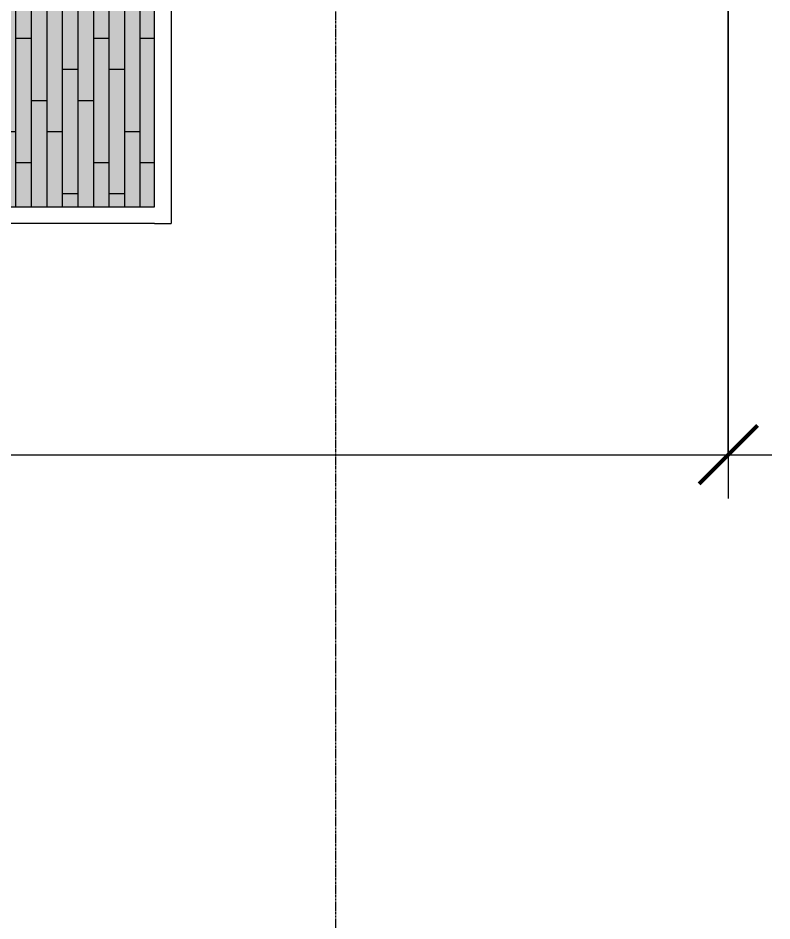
# Model space of a CAD drawing. Header units: inches. Extents: x -4292 to -464, y 9706 to 12474.
# Drawn here: x -2255.1 to -2061.1, y 11002.6 to 11235 of the extents above; entities that cross this region are included whole.
import ezdxf

# ---------------------------------------------------------------- set-up
doc = ezdxf.new("R2010")
doc.units = ezdxf.units.IN
doc.header["$MEASUREMENT"] = 0
doc.linetypes.add('Grid Line 1_2_', pattern=[0.875, 0.5, -0.125, 0.125, -0.125])
for name, color, linetype, lineweight in [('A-ANNO-DIMS', 211, 'Continuous', 9), ('A-ANNO-DIMS-120', 211, 'Continuous', 9), ('A-FLOR-PATT-1', 57, 'Continuous', 9), ('A-WALL-3', 50, 'Continuous', 13), ('S-GRID-1', 1, 'Grid Line 1_2_', 9)]:
    doc.layers.add(name, color=color, linetype=linetype, lineweight=lineweight)
doc.layers.add('A-AREA-PATT-1', color=7, linetype='Continuous', lineweight=9, transparency=1)
doc.styles.add('Century Gothic_B', font='GOTHICB.TTF', dxfattribs={"height": 11.25})
doc.dimstyles.new('OD__1__Tol__', dxfattribs={"dimscale": 12, "dimtxt": 11.746893, "dimasz": 1.25, "dimexe": 0.9375, "dimexo": 0.625, "dimgap": 0.15625, "dimtad": 1, "dimdec": 0, "dimzin": 3, "dimdsep": 46, "dimlunit": 4, "dimtxsty": 'Century Gothic_B', "dimblk1": 'OBLIQUE', "dimblk2": 'OBLIQUE', "dimsah": 1, "dimcen": 0.09, "dimdle": 0.9375, "dimazin": 0, "dimtfac": 1, "dimtdec": 4, "dimtix": 1, "dimtmove": 0, "dimatfit": 3, "dimfxl": 1, "dimtvp": 1, "dimtfill": 1, "dimfrac": 2, "dimtolj": 1, "dimtzin": 0, "dimarcsym": 2})

# ---------------------------------------------------------------- blocks, each defined once
blk = doc.blocks.new('DIMBLOCK10-FLOOR PLAN - 3RD FLOOR')
at = {"layer": 'A-ANNO-DIMS-120'}
for p, q in [((-2714.72, 11247.76), (-2714.72, 11111.33)), ((-2714.72, 11122.58), (-2714.72, 11247.76)), ((-2072.36, 11244.33), (-2072.36, 11111.33)), ((-2072.36, 11122.58), (-2072.36, 11244.33)), ((-2714.72, 11122.58), (-2061.11, 11122.58))]:
    blk.add_line(p, q, dxfattribs=at)
at = {"layer": 'A-ANNO-DIMS-120', "lineweight": 50}
for p, q in [((-2714.72, 11122.58), (-2707.22, 11130.08)), ((-2072.36, 11122.58), (-2064.86, 11130.08)), ((-2714.72, 11122.58), (-2722.22, 11115.08)), ((-2072.36, 11122.58), (-2079.86, 11115.08))]:
    blk.add_line(p, q, dxfattribs=at)
at = {"layer": 'A-ANNO-DIMS-120', "color": 0, "insert": (-2418.9, 11138.87), "char_height": 11.25, "width": 60.8601, "attachment_point": 1, "line_spacing_factor": 0.984502, "style": 'Century Gothic_B', "bg_fill": 3, "box_fill_scale": 1.25, "bg_fill_color": 256, "bg_fill_true_color": 13158600, "bg_fill_transparency": 0}
blk.add_mtext('53\' - 6"', dxfattribs=at)
blk = doc.blocks.new('_Oblique')
at = {"color": 0, "linetype": 'ByBlock', "lineweight": -2}
blk.add_line((-0.5, -0.5), (0.5, 0.5), dxfattribs=at)

msp = doc.modelspace()

# ---------------------------------------------------------------- dimensions: what is measured, and where the dimension line sits
at = {"layer": 'A-ANNO-DIMS'}
dim = msp.add_linear_dim(base=(-2072.36, 11122.58), p1=(-2714.72, 11255.26), p2=(-2072.36, 11251.83), dimstyle='OD__1__Tol__', override={"dimpost": '<>', "dimfxl": 642.371698}, dxfattribs=at)
dim.commit()
dim.dimension.update_dxf_attribs({"geometry": 'DIMBLOCK10-FLOOR PLAN - 3RD FLOOR', "text_midpoint": (-2393.54, 11130.36)})

# ---------------------------------------------------------------- next in the draw order: hatches: boundary and pattern name
at = {"layer": 'A-AREA-PATT-1'}
msp.add_hatch(color=256, dxfattribs=at).paths.add_polyline_path([(-2297.14, 11186.39), (-2219.96, 11186.39), (-2219.96, 11246.89), (-2253.74, 11246.89), (-2253.74, 11247.39), (-2254.11, 11247.39), (-2254.11, 11246.89), (-2292.14, 11246.89), (-2292.14, 11247.39), (-2326.29, 11247.39), (-2326.29, 11186.39)], flags=0)
at = {"layer": 'A-FLOR-PATT-1'}
h = msp.add_hatch(dxfattribs=at)
h.set_pattern_fill('FP_51', color=256, style=0, pattern_type=2)
h.set_pattern_definition([(270, (-2991.659, 31901.795), (4, 2e-16), []), (0, (-2991.659, 31901.795), (8, 8), [4, -28]), (0, (-2987.659, 31885.795), (8, 8), [4, -28])])
h.paths.add_polyline_path([(-2297.14, 11186.39), (-2219.96, 11186.39), (-2219.96, 11246.89), (-2253.74, 11246.89), (-2253.74, 11247.39), (-2254.11, 11247.39), (-2254.11, 11246.89), (-2292.14, 11246.89), (-2292.14, 11247.39), (-2326.29, 11247.39), (-2326.29, 11186.39)], flags=0)

# ---------------------------------------------------------------- next in the draw order: linework, layer by layer
at = {"layer": 'A-WALL-3'}
for p, q in [((-2219.96, 11186.39), (-2219.96, 11247.95)), ((-2215.71, 11246.89), (-2215.71, 11182.14)), ((-2326.29, 11186.39), (-2219.96, 11186.39)), ((-2219.96, 11182.14), (-2326.29, 11182.14)), ((-2219.96, 11182.14), (-2215.71, 11182.14))]:
    msp.add_line(p, q, dxfattribs=at)
at = {"layer": 'S-GRID-1'}
msp.add_line((-2173.32, 9836.18), (-2173.32, 12413.74), dxfattribs=at)

doc.saveas('drawing.dxf')
